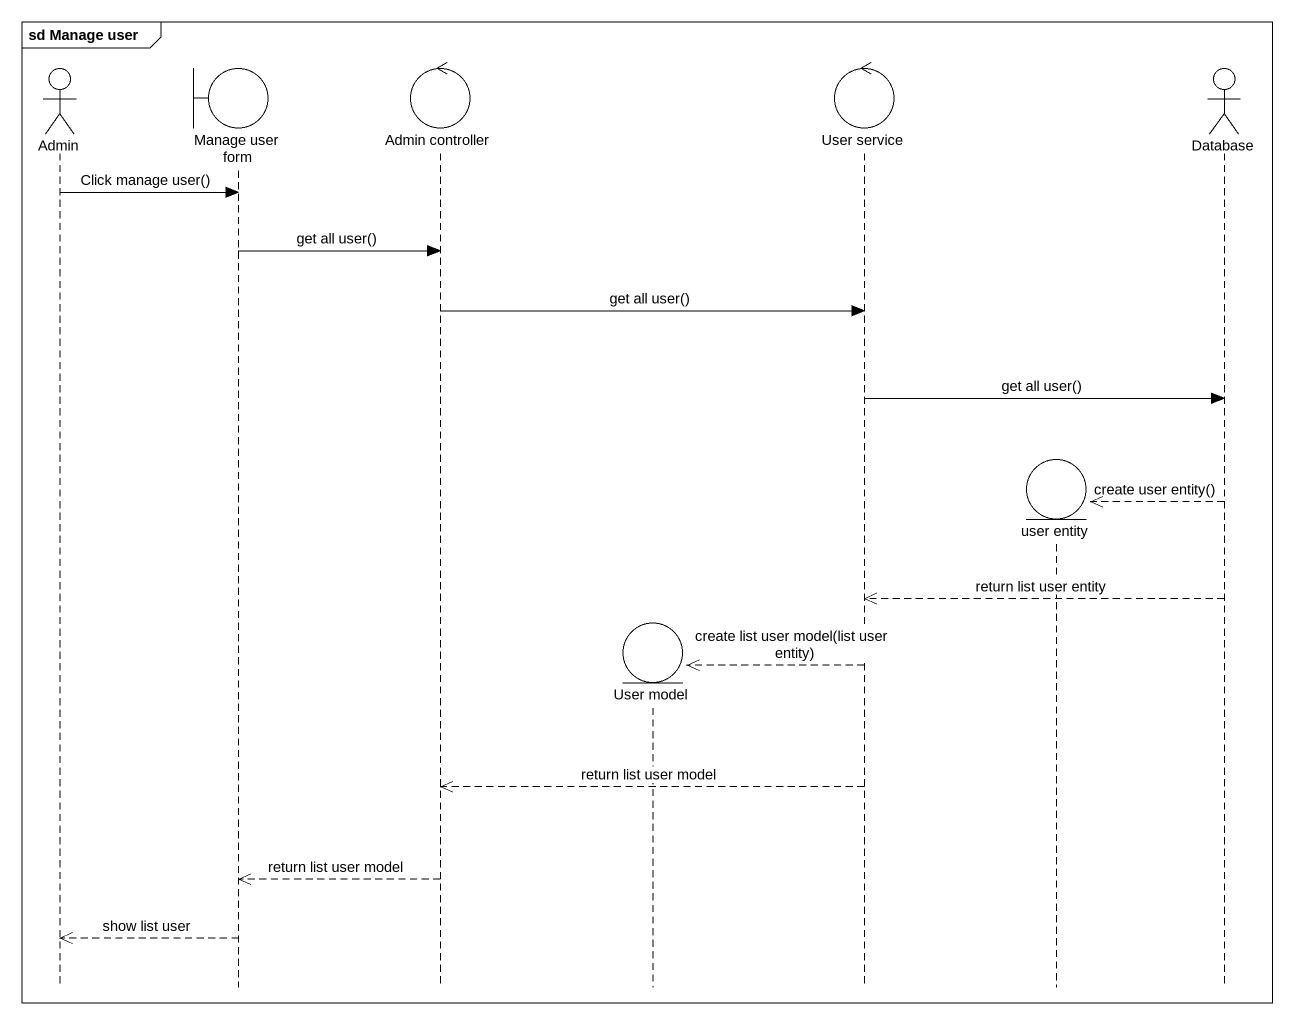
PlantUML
@startuml
mainframe sd Manage user
hide footbox
actor Admin
boundary "Manage user form" as Manage_user_form
control "Admin controller" as Admin_controller
entity "User model" as User_model
control "User service" as User_service
entity "user entity" as user_entity
actor "Database" as Database_

Admin -> Manage_user_form : Click manage user()
Manage_user_form -> Admin_controller : get all user()
Admin_controller -> User_service : get all user()
User_service -> Database_ : get all user()
Database_ -->> user_entity ** : create user entity()
Database_ -->> User_service : return list user entity
User_service -->> User_model ** : create list user model(list user entity)
User_service -->> Admin_controller : return list user model
Admin_controller -->> Manage_user_form : return list user model
Manage_user_form -->> Admin : show list user
@enduml
